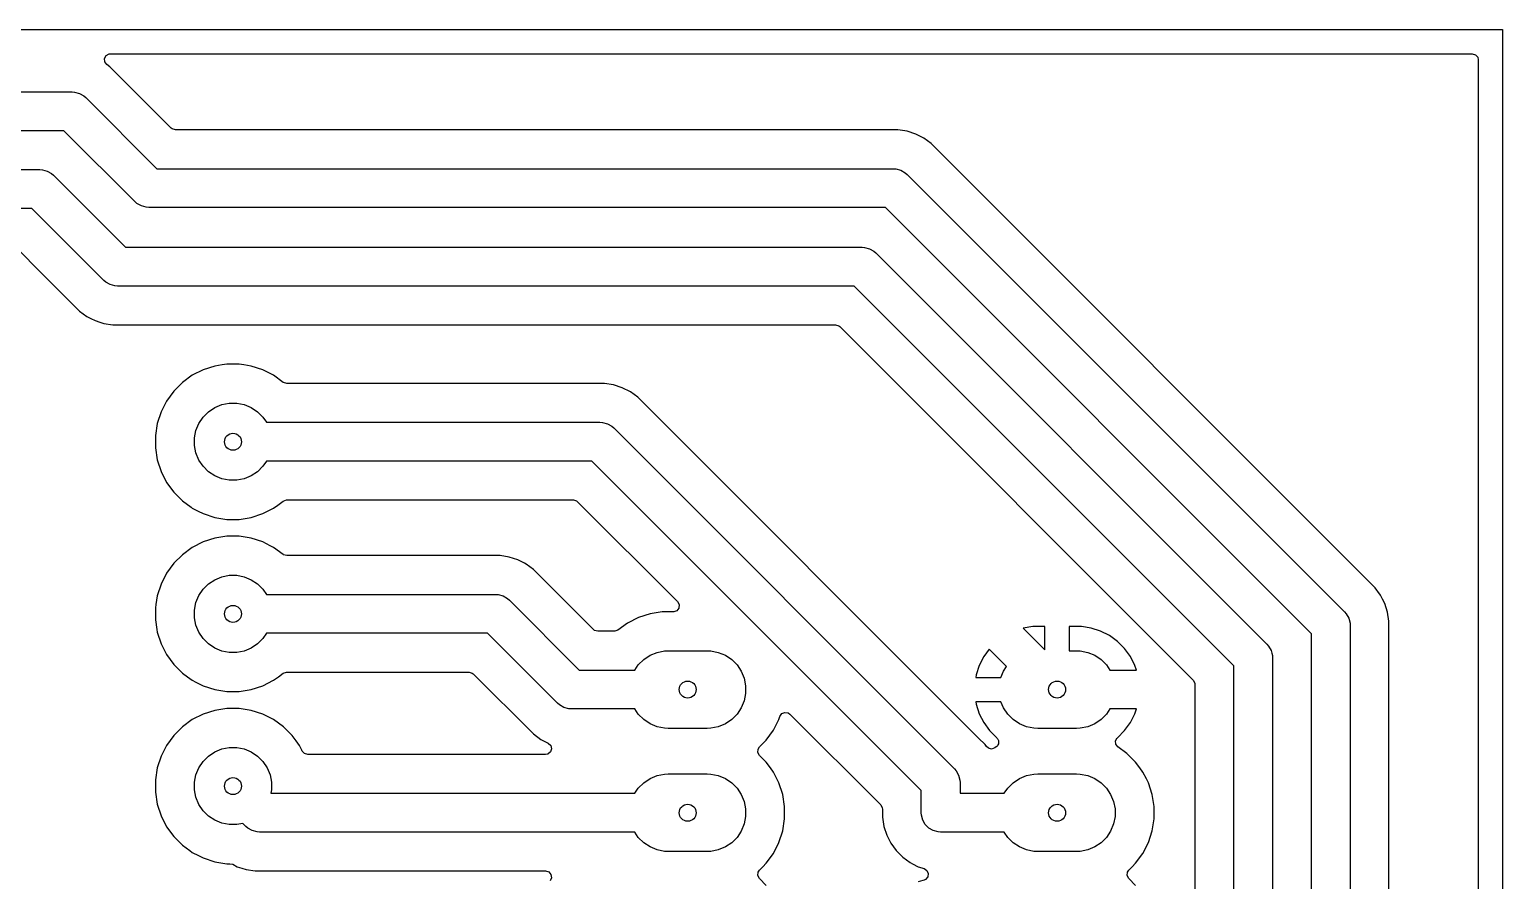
# Model space of a CAD drawing. Extents: x 162.5 to 226, y -124.5 to -51.5.
# Drawn here: x 195.61 to 226, y -69.05 to -51.5 of the extents above; entities that cross this region are included whole.
import ezdxf

# ---------------------------------------------------------------- set-up
doc = ezdxf.new("R2010")
doc.units = 0
doc.layers.add('BLACK', color=7, linetype='CONTINUOUS')

msp = doc.modelspace()

# ---------------------------------------------------------------- linework, layer by layer
at = {"layer": 'BLACK', "linetype": 'CONTINUOUS'}
for p, q in [((162.5, -51.5), (226, -51.5)), ((226, -51.5), (226, -124.5)), ((197.158776, -52.099875), (197.191382, -52.03808)), ((197.164755, -52.169488), (197.158776, -52.099875)), ((197.207421, -52.224818), (197.164755, -52.169488)), ((197.191382, -52.03808), (197.25222, -52.003723)), ((197.27127, -52.271207), (197.207421, -52.224818)), ((197.25222, -52.003723), (197.280306, -52.0005)), ((197.280306, -52.0005), (225.3755, -52.0005)), ((225.3755, -52.0005), (225.442539, -52.020185)), ((225.442539, -52.020185), (225.488294, -52.072989)), ((225.488294, -52.072989), (225.4995, -52.1245)), ((225.4995, -52.1245), (225.4995, -123.8755)), ((197.271276, -52.271212), (197.27127, -52.271207)), ((198.533344, -53.533281), (197.271276, -52.271212)), ((195.1622, -52.7869), (196.4892, -52.7869)), ((196.4892, -52.7869), (196.54141, -52.790322)), ((196.54141, -52.790322), (196.642274, -52.817348)), ((196.642274, -52.817348), (196.732705, -52.869559)), ((196.732705, -52.869559), (196.772043, -52.904057)), ((196.772043, -52.904057), (198.238086, -54.3701)), ((196.323514, -53.5869), (195.1622, -53.5869)), ((197.789557, -55.052943), (196.323514, -53.5869)), ((198.553986, -53.549915), (198.533344, -53.533281)), ((198.621025, -53.5696), (198.553986, -53.549915)), ((213.527881, -53.5696), (198.621025, -53.5696)), ((213.527886, -53.5696), (213.527881, -53.5696)), ((213.714518, -53.599159), (213.527886, -53.5696)), ((213.894236, -53.657554), (213.714518, -53.599159)), ((214.062599, -53.74334), (213.894236, -53.657554)), ((214.215474, -53.85441), (214.062599, -53.74334)), ((214.215476, -53.854412), (214.215474, -53.85441)), ((223.372393, -63.011329), (214.215476, -53.854412)), ((189.6767, -54.3886), (195.8257, -54.3886)), ((195.8257, -54.3886), (195.87791, -54.392022)), ((195.87791, -54.392022), (195.978774, -54.419048)), ((198.238086, -54.3701), (213.4334, -54.3701)), ((213.4334, -54.3701), (213.48561, -54.373522)), ((213.48561, -54.373522), (213.586474, -54.400548)), ((195.978774, -54.419048), (196.069205, -54.471259)), ((196.069205, -54.471259), (196.108543, -54.505757)), ((196.108543, -54.505757), (197.046743, -55.443957)), ((213.586474, -54.400548), (213.676905, -54.452759)), ((213.676905, -54.452759), (213.716243, -54.487257)), ((213.716243, -54.487257), (222.739543, -63.510557)), ((195.660014, -55.1886), (189.842385, -55.1886)), ((196.481057, -56.009643), (195.660014, -55.1886)), ((197.828895, -55.087441), (197.789557, -55.052943)), ((197.919326, -55.139652), (197.828895, -55.087441)), ((198.02019, -55.166678), (197.919326, -55.139652)), ((198.0724, -55.1701), (198.02019, -55.166678)), ((213.267714, -55.1701), (198.0724, -55.1701)), ((222.0567, -63.959086), (213.267714, -55.1701)), ((197.046743, -55.443957), (197.593085, -55.9903)), ((195.364755, -56.025419), (195.848209, -56.508873)), ((197.144558, -56.673143), (196.481057, -56.009643)), ((197.593085, -55.9903), (212.7884, -55.9903)), ((212.7884, -55.9903), (212.84061, -55.993722)), ((212.84061, -55.993722), (212.941474, -56.020748)), ((212.941474, -56.020748), (213.031905, -56.072959)), ((213.031905, -56.072959), (213.071243, -56.107457)), ((213.071243, -56.107457), (221.137843, -64.174057)), ((195.848209, -56.508873), (195.84821, -56.508874)), ((195.84821, -56.508874), (196.645327, -57.30599)), ((197.183895, -56.707641), (197.144558, -56.673143)), ((197.274326, -56.759852), (197.183895, -56.707641)), ((197.37519, -56.786878), (197.274326, -56.759852)), ((197.4274, -56.7903), (197.37519, -56.786878)), ((212.622714, -56.7903), (197.4274, -56.7903)), ((220.455, -64.622586), (212.622714, -56.7903)), ((196.645327, -57.30599), (196.798201, -57.41706)), ((196.798201, -57.41706), (196.877747, -57.45759)), ((196.877747, -57.45759), (196.966563, -57.502845)), ((196.966563, -57.502845), (196.966565, -57.502845)), ((196.966565, -57.502845), (196.966568, -57.502847)), ((196.966568, -57.502847), (197.062897, -57.534146)), ((197.062897, -57.534146), (197.146281, -57.56124)), ((197.146281, -57.56124), (197.332914, -57.5908)), ((197.332914, -57.5908), (197.332919, -57.5908)), ((197.332919, -57.5908), (197.521882, -57.5908)), ((197.521882, -57.5908), (212.239774, -57.5908)), ((212.239774, -57.5908), (212.306813, -57.610485)), ((212.306813, -57.610485), (212.327455, -57.627119)), ((212.327455, -57.627119), (219.618181, -64.917845)), ((198.971151, -58.631132), (198.76735, -58.779201)), ((199.195616, -58.51676), (198.971151, -58.631132)), ((199.435214, -58.43891), (199.195616, -58.51676)), ((199.58807, -58.4147), (199.435214, -58.43891)), ((199.684038, -58.3995), (199.58807, -58.4147)), ((199.935962, -58.3995), (199.684038, -58.3995)), ((200.03193, -58.4147), (199.935962, -58.3995)), ((200.184785, -58.43891), (200.03193, -58.4147)), ((200.424383, -58.51676), (200.184785, -58.43891)), ((200.578747, -58.595413), (200.424383, -58.51676)), ((200.648845, -58.63113), (200.578747, -58.595413)), ((200.648847, -58.631131), (200.648845, -58.63113)), ((200.648848, -58.631132), (200.648847, -58.631131)), ((200.847993, -58.775818), (200.648848, -58.631132)), ((198.767345, -58.779205), (198.589205, -58.957345)), ((198.76735, -58.779201), (198.767345, -58.779205)), ((200.853839, -58.779815), (200.847993, -58.775818)), ((200.920878, -58.7995), (200.853839, -58.779815)), ((207.474781, -58.7995), (200.920878, -58.7995)), ((207.474786, -58.7995), (207.474781, -58.7995)), ((207.661418, -58.829059), (207.474786, -58.7995)), ((207.841136, -58.887454), (207.661418, -58.829059)), ((208.009499, -58.97324), (207.841136, -58.887454)), ((198.441132, -59.161151), (198.32676, -59.385616)), ((198.589201, -58.95735), (198.441132, -59.161151)), ((198.589205, -58.957345), (198.589201, -58.95735)), ((199.432883, -59.294463), (199.577772, -59.234448)), ((199.577772, -59.234448), (199.731586, -59.203852)), ((199.731586, -59.203852), (199.888414, -59.203852)), ((199.888414, -59.203852), (200.042228, -59.234448)), ((200.042228, -59.234448), (200.187117, -59.294463)), ((208.162374, -59.08431), (208.009499, -58.97324)), ((215.190373, -66.11231), (208.162374, -59.08431)), ((198.32676, -59.385616), (198.24891, -59.625214)), ((199.104463, -59.622883), (199.191592, -59.492485)), ((199.191592, -59.492485), (199.302485, -59.381592)), ((199.302485, -59.381592), (199.432883, -59.294463)), ((200.187117, -59.294463), (200.317515, -59.381592)), ((200.317515, -59.381592), (200.428408, -59.492485)), ((200.428408, -59.492485), (200.500247, -59.6)), ((198.24891, -59.625214), (198.2095, -59.874038)), ((199.013852, -59.921586), (199.044448, -59.767772)), ((199.044448, -59.767772), (199.104463, -59.622883)), ((200.500247, -59.6), (207.3803, -59.6)), ((207.3803, -59.6), (207.43251, -59.603422)), ((207.43251, -59.603422), (207.533374, -59.630448)), ((207.533374, -59.630448), (207.623805, -59.682659)), ((207.623805, -59.682659), (207.663143, -59.717157)), ((207.663143, -59.717157), (214.691143, -66.745157)), ((198.2095, -59.874038), (198.2095, -60.125961)), ((198.2095, -60.125961), (198.24891, -60.374785)), ((199.013852, -60.078414), (199.013852, -59.921586)), ((199.044448, -60.232228), (199.013852, -60.078414)), ((198.24891, -60.374785), (198.32676, -60.614383)), ((199.104463, -60.377117), (199.044448, -60.232228)), ((199.191592, -60.507515), (199.104463, -60.377117)), ((200.500247, -60.4), (200.428408, -60.507515)), ((207.214614, -60.4), (200.500247, -60.4)), ((214.0083, -67.193686), (207.214614, -60.4)), ((198.32676, -60.614383), (198.441132, -60.838848)), ((199.302485, -60.618408), (199.191592, -60.507515)), ((199.432883, -60.705537), (199.302485, -60.618408)), ((199.577772, -60.765552), (199.432883, -60.705537)), ((199.731586, -60.796148), (199.577772, -60.765552)), ((200.042228, -60.765552), (199.888414, -60.796148)), ((200.187117, -60.705537), (200.042228, -60.765552)), ((200.317515, -60.618408), (200.187117, -60.705537)), ((200.428408, -60.507515), (200.317515, -60.618408)), ((198.441132, -60.838848), (198.589201, -61.042649)), ((198.589201, -61.042649), (198.589205, -61.042654)), ((198.589205, -61.042654), (198.767345, -61.220794)), ((199.888414, -60.796148), (199.731586, -60.796148)), ((198.767345, -61.220794), (198.76735, -61.220798)), ((198.76735, -61.220798), (198.945117, -61.349952)), ((198.945117, -61.349952), (198.971155, -61.36887)), ((198.971155, -61.36887), (199.088898, -61.428863)), ((200.424379, -61.483241), (200.648845, -61.36887)), ((200.648845, -61.36887), (200.732168, -61.308331)), ((200.732168, -61.308331), (200.847993, -61.224182)), ((200.847993, -61.224182), (200.913799, -61.200702)), ((200.913799, -61.200702), (200.920878, -61.2005)), ((200.920878, -61.2005), (206.831674, -61.2005)), ((206.831674, -61.2005), (206.898713, -61.220185)), ((206.898713, -61.220185), (206.919355, -61.236819)), ((206.919355, -61.236819), (208.980355, -63.297819)), ((199.088898, -61.428863), (199.195616, -61.483239)), ((199.195616, -61.483239), (199.195618, -61.483239)), ((199.195618, -61.483239), (199.195621, -61.483241)), ((199.195621, -61.483241), (199.435215, -61.56109)), ((199.435215, -61.56109), (199.684038, -61.6005)), ((199.684038, -61.6005), (199.684039, -61.6005)), ((199.684039, -61.6005), (199.935961, -61.6005)), ((199.935961, -61.6005), (199.935962, -61.6005)), ((199.935962, -61.6005), (200.184785, -61.56109)), ((200.184785, -61.56109), (200.424379, -61.483241)), ((199.435214, -61.98891), (199.195616, -62.06676)), ((199.559626, -61.969205), (199.435214, -61.98891)), ((199.684038, -61.9495), (199.559626, -61.969205)), ((199.935962, -61.9495), (199.684038, -61.9495)), ((200.184785, -61.98891), (199.935962, -61.9495)), ((200.424383, -62.06676), (200.184785, -61.98891)), ((198.971151, -62.181132), (198.76735, -62.329201)), ((199.195616, -62.06676), (198.971151, -62.181132)), ((200.578747, -62.145413), (200.424383, -62.06676)), ((200.648845, -62.18113), (200.578747, -62.145413)), ((200.648847, -62.181131), (200.648845, -62.18113)), ((200.648848, -62.181132), (200.648847, -62.181131)), ((200.847993, -62.325818), (200.648848, -62.181132)), ((198.589201, -62.50735), (198.441132, -62.711151)), ((198.589205, -62.507345), (198.589201, -62.50735)), ((198.767345, -62.329205), (198.589205, -62.507345)), ((198.76735, -62.329201), (198.767345, -62.329205)), ((200.853839, -62.329815), (200.847993, -62.325818)), ((200.920878, -62.3495), (200.853839, -62.329815)), ((205.322781, -62.3495), (200.920878, -62.3495)), ((205.322786, -62.3495), (205.322781, -62.3495)), ((205.509418, -62.379059), (205.322786, -62.3495)), ((205.689136, -62.437454), (205.509418, -62.379059)), ((205.826313, -62.50735), (205.689136, -62.437454)), ((205.857499, -62.52324), (205.826313, -62.50735)), ((206.010374, -62.63431), (205.857499, -62.52324)), ((198.441132, -62.711151), (198.32676, -62.935616)), ((199.302485, -62.931592), (199.432883, -62.844463)), ((199.432883, -62.844463), (199.577772, -62.784448)), ((199.577772, -62.784448), (199.731586, -62.753852)), ((199.731586, -62.753852), (199.888414, -62.753852)), ((199.888414, -62.753852), (200.042228, -62.784448)), ((200.042228, -62.784448), (200.187117, -62.844463)), ((200.187117, -62.844463), (200.317515, -62.931592)), ((206.010376, -62.634312), (206.010374, -62.63431)), ((207.249245, -63.873181), (206.010376, -62.634312)), ((198.24891, -63.175214), (198.219779, -63.359142)), ((198.32676, -62.935616), (198.24891, -63.175214)), ((199.044448, -63.317772), (199.104463, -63.172883)), ((199.104463, -63.172883), (199.191592, -63.042485)), ((199.191592, -63.042485), (199.302485, -62.931592)), ((200.317515, -62.931592), (200.428408, -63.042485)), ((200.428408, -63.042485), (200.500247, -63.15)), ((200.500247, -63.15), (205.2283, -63.15)), ((205.2283, -63.15), (205.28051, -63.153422)), ((205.28051, -63.153422), (205.381374, -63.180448)), ((205.381374, -63.180448), (205.471805, -63.232659)), ((223.406323, -63.058031), (223.372393, -63.011329)), ((223.428943, -63.089166), (223.406323, -63.058031)), ((223.428945, -63.089167), (223.428943, -63.089166)), ((223.428945, -63.089168), (223.428945, -63.089167)), ((223.48346, -63.164201), (223.428945, -63.089168)), ((223.52399, -63.243747), (223.48346, -63.164201)), ((198.219779, -63.359142), (198.2095, -63.424038)), ((198.2095, -63.424038), (198.2095, -63.675962)), ((199.013852, -63.471586), (199.044448, -63.317772)), ((199.013852, -63.628414), (199.013852, -63.471586)), ((205.471805, -63.232659), (205.511143, -63.267157)), ((205.511143, -63.267157), (206.953986, -64.71)), ((208.664038, -63.5095), (208.539626, -63.529205)), ((208.892674, -63.5095), (208.664038, -63.5095)), ((208.90152, -63.509184), (208.892674, -63.5095)), ((208.966984, -63.484767), (208.90152, -63.509184)), ((209.008856, -63.428834), (208.966984, -63.484767)), ((208.980355, -63.297819), (209.01384, -63.359142)), ((209.01384, -63.359142), (209.008856, -63.428834)), ((222.739543, -63.510557), (222.774041, -63.549895)), ((223.569245, -63.332563), (223.52399, -63.243747)), ((223.62764, -63.512281), (223.569245, -63.332563)), ((223.6572, -63.698913), (223.62764, -63.512281)), ((198.2095, -63.675962), (198.240737, -63.873181)), ((199.044448, -63.782228), (199.013852, -63.628414)), ((199.104463, -63.927117), (199.044448, -63.782228)), ((207.951151, -63.741132), (207.752007, -63.885818)), ((208.175616, -63.62676), (207.951151, -63.741132)), ((208.415214, -63.54891), (208.175616, -63.62676)), ((208.539626, -63.529205), (208.415214, -63.54891)), ((216.307683, -63.81), (216.107406, -63.84172)), ((216.56, -63.81), (216.307683, -63.81)), ((216.56, -64.294314), (216.56, -63.81)), ((217.312317, -63.81), (217.06, -63.81)), ((217.06, -63.81), (217.06, -64.31)), ((217.514417, -63.842009), (217.312317, -63.81)), ((222.774041, -63.549895), (222.826252, -63.640326)), ((222.826252, -63.640326), (222.826252, -63.640327)), ((222.826252, -63.640327), (222.853278, -63.74119)), ((222.853278, -63.74119), (222.8567, -63.7934)), ((222.8567, -63.7934), (222.8567, -78.0044)), ((223.6572, -78.098886), (223.6572, -63.698913)), ((198.240737, -63.873181), (198.24891, -63.924785)), ((198.24891, -63.924785), (198.32676, -64.164383)), ((199.191592, -64.057515), (199.104463, -63.927117)), ((199.302485, -64.168408), (199.191592, -64.057515)), ((200.428408, -64.057515), (200.317515, -64.168408)), ((200.500247, -63.95), (200.428408, -64.057515)), ((205.062614, -63.95), (200.500247, -63.95)), ((206.505457, -65.392843), (205.062614, -63.95)), ((207.269887, -63.889815), (207.249245, -63.873181)), ((207.336926, -63.9095), (207.269887, -63.889815)), ((207.679122, -63.9095), (207.336926, -63.9095)), ((207.686201, -63.909298), (207.679122, -63.9095)), ((207.752007, -63.885818), (207.686201, -63.909298)), ((216.107406, -63.84172), (216.56, -64.294314)), ((217.709031, -63.905244), (217.514417, -63.842009)), ((217.891349, -63.99814), (217.709031, -63.905244)), ((218.056895, -64.118417), (217.891349, -63.99814)), ((218.201582, -64.263104), (218.056895, -64.118417)), ((222.0567, -77.838714), (222.0567, -63.959086)), ((198.32676, -64.164383), (198.377062, -64.263105)), ((198.377062, -64.263105), (198.432127, -64.371176)), ((198.432127, -64.371176), (198.441132, -64.388848)), ((198.441132, -64.388848), (198.589201, -64.592649)), ((199.432883, -64.255537), (199.302485, -64.168408)), ((199.577772, -64.315552), (199.432883, -64.255537)), ((199.731586, -64.346148), (199.577772, -64.315552)), ((199.888414, -64.346148), (199.731586, -64.346148)), ((200.042228, -64.315552), (199.888414, -64.346148)), ((200.187117, -64.255537), (200.042228, -64.315552)), ((200.317515, -64.168408), (200.187117, -64.255537)), ((208.282485, -64.491592), (208.412883, -64.404463)), ((208.412883, -64.404463), (208.557772, -64.344448)), ((208.557772, -64.344448), (208.711586, -64.313852)), ((208.711586, -64.313852), (208.79, -64.31)), ((208.79, -64.31), (209.59, -64.31)), ((209.59, -64.31), (209.668414, -64.313852)), ((209.668414, -64.313852), (209.822228, -64.344448)), ((209.822228, -64.344448), (209.967117, -64.404463)), ((209.967117, -64.404463), (210.097515, -64.491592)), ((215.40958, -64.275266), (215.29814, -64.42865)), ((215.769645, -64.635331), (215.40958, -64.275266)), ((217.06, -64.31), (217.21, -64.31)), ((217.21, -64.31), (217.288414, -64.313852)), ((217.288414, -64.313852), (217.442228, -64.344448)), ((217.442228, -64.344448), (217.587117, -64.404463)), ((217.587117, -64.404463), (217.717515, -64.491592)), ((218.201582, -64.263105), (218.201582, -64.263104)), ((218.321859, -64.42865), (218.201582, -64.263105)), ((221.137843, -64.174057), (221.172341, -64.213395)), ((221.172341, -64.213395), (221.224552, -64.303826)), ((221.224552, -64.303826), (221.239063, -64.357984)), ((221.239063, -64.357984), (221.251578, -64.40469)), ((221.251578, -64.40469), (221.255, -64.4569)), ((198.589201, -64.592649), (198.589205, -64.592654)), ((198.589205, -64.592654), (198.767345, -64.770794)), ((206.953986, -64.71), (208.099753, -64.71)), ((208.099753, -64.71), (208.171592, -64.602485)), ((208.171592, -64.602485), (208.282485, -64.491592)), ((210.097515, -64.491592), (210.208408, -64.602485)), ((210.208408, -64.602485), (210.295537, -64.732883)), ((215.205244, -64.61097), (215.142009, -64.805586)), ((215.29814, -64.42865), (215.205244, -64.61097)), ((215.704463, -64.732883), (215.769645, -64.635331)), ((217.717515, -64.491592), (217.828408, -64.602485)), ((217.828408, -64.602485), (217.900247, -64.71)), ((217.900247, -64.71), (218.0109, -64.71)), ((218.0109, -64.71), (218.446932, -64.71)), ((218.414755, -64.61097), (218.321859, -64.42865)), ((218.446932, -64.71), (218.414755, -64.61097)), ((220.455, -76.885614), (220.455, -64.622586)), ((221.255, -64.4569), (221.255, -77.0513)), ((198.767345, -64.770794), (198.76735, -64.770798)), ((198.76735, -64.770798), (198.871418, -64.846407)), ((198.871418, -64.846407), (198.971155, -64.91887)), ((198.971155, -64.91887), (199.043254, -64.955606)), ((199.043254, -64.955606), (199.195616, -65.033239)), ((200.424379, -65.033241), (200.648845, -64.91887)), ((200.648845, -64.91887), (200.748582, -64.846407)), ((200.748582, -64.846407), (200.847993, -64.774182)), ((200.847993, -64.774182), (200.913799, -64.750702)), ((200.913799, -64.750702), (200.920878, -64.7505)), ((200.920878, -64.7505), (204.679674, -64.7505)), ((204.679674, -64.7505), (204.746713, -64.770185)), ((204.746713, -64.770185), (204.767355, -64.786819)), ((204.767355, -64.786819), (206.006226, -66.02569)), ((210.295537, -64.732883), (210.355552, -64.877772)), ((210.355552, -64.877772), (210.386148, -65.031586)), ((210.386148, -65.031586), (210.386148, -65.188414)), ((215.142009, -64.805586), (215.133391, -64.86)), ((215.133391, -64.86), (215.651809, -64.86)), ((215.651809, -64.86), (215.704463, -64.732883)), ((219.618181, -64.917845), (219.651666, -64.979168)), ((219.651666, -64.979168), (219.6545, -65.005526)), ((219.6545, -65.005526), (219.6545, -76.502673)), ((199.195616, -65.033239), (199.195618, -65.033239)), ((199.195618, -65.033239), (199.195621, -65.033241)), ((199.195621, -65.033241), (199.435215, -65.11109)), ((199.435215, -65.11109), (199.684038, -65.1505)), ((199.684038, -65.1505), (199.684039, -65.1505)), ((199.684039, -65.1505), (199.935961, -65.1505)), ((199.935961, -65.1505), (199.935962, -65.1505)), ((199.935962, -65.1505), (200.184785, -65.11109)), ((200.184785, -65.11109), (200.424379, -65.033241)), ((210.386148, -65.188414), (210.355552, -65.342228)), ((199.195616, -65.61676), (198.971151, -65.731132)), ((199.435214, -65.53891), (199.195616, -65.61676)), ((199.559626, -65.519205), (199.435214, -65.53891)), ((199.684038, -65.4995), (199.559626, -65.519205)), ((199.935962, -65.4995), (199.684038, -65.4995)), ((200.184785, -65.53891), (199.935962, -65.4995)), ((200.424383, -65.61676), (200.184785, -65.53891)), ((200.578747, -65.695413), (200.424383, -65.61676)), ((206.544795, -65.427341), (206.505457, -65.392843)), ((206.635226, -65.479552), (206.544795, -65.427341)), ((206.73609, -65.506578), (206.635226, -65.479552)), ((206.7883, -65.51), (206.73609, -65.506578)), ((208.099753, -65.51), (206.7883, -65.51)), ((208.171592, -65.617515), (208.099753, -65.51)), ((208.282485, -65.728408), (208.171592, -65.617515)), ((210.208408, -65.617515), (210.097515, -65.728408)), ((210.295537, -65.487117), (210.208408, -65.617515)), ((210.355552, -65.342228), (210.295537, -65.487117)), ((211.092541, -65.664978), (211.131979, -65.607303)), ((211.131979, -65.607303), (211.196337, -65.580105)), ((211.196337, -65.580105), (211.265184, -65.59202)), ((211.265184, -65.59202), (211.298153, -65.615616)), ((211.298153, -65.615616), (213.171481, -67.488944)), ((215.651809, -65.36), (215.133391, -65.36)), ((215.133391, -65.36), (215.142009, -65.414413)), ((215.142009, -65.414413), (215.205244, -65.609029)), ((215.205244, -65.609029), (215.29814, -65.791349)), ((215.704463, -65.487117), (215.651809, -65.36)), ((215.791592, -65.617515), (215.704463, -65.487117)), ((215.902485, -65.728408), (215.791592, -65.617515)), ((217.828408, -65.617515), (217.717515, -65.728408)), ((217.900247, -65.51), (217.828408, -65.617515)), ((218.0109, -65.51), (217.900247, -65.51)), ((218.446932, -65.51), (218.0109, -65.51)), ((218.321859, -65.791349), (218.414755, -65.609029)), ((218.414755, -65.609029), (218.446932, -65.51)), ((198.767345, -65.879205), (198.589205, -66.057345)), ((198.76735, -65.879201), (198.767345, -65.879205)), ((198.971151, -65.731132), (198.76735, -65.879201)), ((200.648845, -65.73113), (200.578747, -65.695413)), ((200.648847, -65.731131), (200.648845, -65.73113)), ((200.648848, -65.731132), (200.648847, -65.731131)), ((200.852649, -65.879201), (200.648848, -65.731132)), ((200.852654, -65.879205), (200.852649, -65.879201)), ((201.030794, -66.057345), (200.852654, -65.879205)), ((208.412883, -65.815537), (208.282485, -65.728408)), ((208.557772, -65.875552), (208.412883, -65.815537)), ((208.711586, -65.906148), (208.557772, -65.875552)), ((208.79, -65.91), (208.711586, -65.906148)), ((209.59, -65.91), (208.79, -65.91)), ((209.668414, -65.906148), (209.59, -65.91)), ((209.822228, -65.875552), (209.668414, -65.906148)), ((209.967117, -65.815537), (209.822228, -65.875552)), ((210.097515, -65.728408), (209.967117, -65.815537)), ((210.95887, -65.948845), (211.073241, -65.724379)), ((211.073241, -65.724379), (211.092541, -65.664978)), ((215.29814, -65.791349), (215.418417, -65.956894)), ((216.032883, -65.815537), (215.902485, -65.728408)), ((216.177772, -65.875552), (216.032883, -65.815537)), ((216.331586, -65.906148), (216.177772, -65.875552)), ((216.41, -65.91), (216.331586, -65.906148)), ((217.21, -65.91), (216.41, -65.91)), ((217.288414, -65.906148), (217.21, -65.91)), ((217.442228, -65.875552), (217.288414, -65.906148)), ((217.587117, -65.815537), (217.442228, -65.875552)), ((217.717515, -65.728408), (217.587117, -65.815537)), ((218.201582, -65.956894), (218.321859, -65.791349)), ((198.589201, -66.05735), (198.441132, -66.261151)), ((198.589205, -66.057345), (198.589201, -66.05735)), ((201.030798, -66.05735), (201.030794, -66.057345)), ((201.112113, -66.169271), (201.030798, -66.05735)), ((201.17887, -66.261155), (201.112113, -66.169271)), ((206.006226, -66.02569), (206.159101, -66.13676)), ((206.159101, -66.13676), (206.190295, -66.152654)), ((206.190295, -66.152654), (206.312685, -66.215015)), ((206.312685, -66.215015), (206.363481, -66.26299)), ((210.67113, -66.292319), (210.740902, -66.222547)), ((210.740902, -66.222547), (210.810793, -66.152656)), ((210.810793, -66.152656), (210.95887, -65.948845)), ((215.32399, -66.245927), (215.190373, -66.11231)), ((215.353238, -66.286184), (215.32399, -66.245927)), ((215.418417, -65.956894), (215.418417, -65.956895)), ((215.418417, -65.956895), (215.566552, -66.10503)), ((215.566552, -66.10503), (215.565204, -66.106377)), ((215.565204, -66.106377), (215.573589, -66.119216)), ((215.573589, -66.119216), (215.589928, -66.136028)), ((215.599489, -66.227957), (215.58696, -66.247769)), ((215.589928, -66.136028), (215.592338, -66.147925)), ((215.592338, -66.147925), (215.598977, -66.15809)), ((215.598977, -66.15809), (215.599148, -66.181532)), ((215.599148, -66.181532), (215.603804, -66.204506)), ((215.603804, -66.204506), (215.5994, -66.215818)), ((215.5994, -66.215818), (215.599489, -66.227957)), ((218.01821, -66.169271), (218.050816, -66.107476)), ((218.024189, -66.238884), (218.01821, -66.169271)), ((218.066855, -66.294214), (218.024189, -66.238884)), ((218.050816, -66.107476), (218.053784, -66.104693)), ((218.053784, -66.104693), (218.201582, -65.956895)), ((218.201582, -65.956895), (218.201582, -65.956894)), ((198.32676, -66.485616), (198.24891, -66.725214)), ((198.441132, -66.261151), (198.32676, -66.485616)), ((199.191592, -66.592485), (199.302485, -66.481592)), ((199.302485, -66.481592), (199.432883, -66.394463)), ((199.432883, -66.394463), (199.577772, -66.334448)), ((199.577772, -66.334448), (199.731586, -66.303852)), ((199.731586, -66.303852), (199.888414, -66.303852)), ((199.888414, -66.303852), (200.042228, -66.334448)), ((200.042228, -66.334448), (200.187117, -66.394463)), ((200.187117, -66.394463), (200.317515, -66.481592)), ((200.317515, -66.481592), (200.428408, -66.592485)), ((201.229093, -66.359724), (201.17887, -66.261155)), ((201.240339, -66.381795), (201.229093, -66.359724)), ((201.283785, -66.429815), (201.240339, -66.381795)), ((201.350824, -66.4495), (201.283785, -66.429815)), ((206.25639, -66.4495), (201.350824, -66.4495)), ((206.303023, -66.440397), (206.25639, -66.4495)), ((206.357739, -66.396946), (206.303023, -66.440397)), ((206.380276, -66.330811), (206.357739, -66.396946)), ((206.363481, -66.26299), (206.380276, -66.330811)), ((210.637645, -66.406358), (210.642629, -66.336666)), ((210.67113, -66.467681), (210.637645, -66.406358)), ((210.642629, -66.336666), (210.67113, -66.292319)), ((210.810794, -66.607345), (210.67113, -66.467681)), ((215.392581, -66.321271), (215.353238, -66.286184)), ((215.460635, -66.337096), (215.392581, -66.321271)), ((215.526441, -66.313615), (215.460635, -66.337096)), ((215.553145, -66.294213), (215.526441, -66.313615)), ((215.562147, -66.287011), (215.553145, -66.294213)), ((215.564683, -66.282999), (215.562147, -66.287011)), ((215.578456, -66.269615), (215.564683, -66.282999)), ((215.58696, -66.247769), (215.578456, -66.269615)), ((218.252649, -66.429201), (218.066855, -66.294214)), ((218.252654, -66.429205), (218.252649, -66.429201)), ((218.430794, -66.607345), (218.252654, -66.429205)), ((198.24891, -66.725214), (198.2095, -66.974038)), ((199.044448, -66.867772), (199.104463, -66.722883)), ((199.104463, -66.722883), (199.191592, -66.592485)), ((200.428408, -66.592485), (200.515537, -66.722883)), ((200.515537, -66.722883), (200.575552, -66.867772)), ((208.557772, -66.884448), (208.711586, -66.853852)), ((208.711586, -66.853852), (208.79, -66.85)), ((208.79, -66.85), (209.59, -66.85)), ((209.59, -66.85), (209.668414, -66.853852)), ((209.668414, -66.853852), (209.822228, -66.884448)), ((210.810798, -66.60735), (210.810794, -66.607345)), ((210.896431, -66.725215), (210.810798, -66.60735)), ((210.95887, -66.811155), (210.896431, -66.725215)), ((211.031747, -66.954184), (210.95887, -66.811155)), ((214.691143, -66.745157), (214.725641, -66.784495)), ((214.725641, -66.784495), (214.777852, -66.874926)), ((216.177772, -66.884448), (216.331586, -66.853852)), ((216.331586, -66.853852), (216.41, -66.85)), ((216.41, -66.85), (217.21, -66.85)), ((217.21, -66.85), (217.288414, -66.853852)), ((217.288414, -66.853852), (217.442228, -66.884448)), ((218.430798, -66.60735), (218.430794, -66.607345)), ((218.516431, -66.725215), (218.430798, -66.60735)), ((218.57887, -66.811155), (218.516431, -66.725215)), ((218.651747, -66.954184), (218.57887, -66.811155)), ((198.2095, -66.974038), (198.2095, -67.225961)), ((199.013852, -67.021586), (199.044448, -66.867772)), ((199.013852, -67.178414), (199.013852, -67.021586)), ((200.575552, -66.867772), (200.606148, -67.021586)), ((200.606148, -67.021586), (200.606148, -67.178414)), ((208.099753, -67.25), (208.171592, -67.142485)), ((208.171592, -67.142485), (208.282485, -67.031592)), ((208.282485, -67.031592), (208.412883, -66.944463)), ((208.412883, -66.944463), (208.557772, -66.884448)), ((209.822228, -66.884448), (209.967117, -66.944463)), ((209.967117, -66.944463), (210.097515, -67.031592)), ((210.097515, -67.031592), (210.208408, -67.142485)), ((210.208408, -67.142485), (210.295537, -67.272883)), ((211.073239, -67.035616), (211.031747, -66.954184)), ((211.073239, -67.035618), (211.073239, -67.035616)), ((211.073241, -67.035621), (211.073239, -67.035618)), ((211.15109, -67.275215), (211.073241, -67.035621)), ((214.777852, -66.874926), (214.777852, -66.874927)), ((214.777852, -66.874927), (214.804878, -66.97579)), ((214.804878, -66.97579), (214.8083, -67.028)), ((214.8083, -67.028), (214.8083, -67.25)), ((215.719753, -67.25), (215.791592, -67.142485)), ((215.791592, -67.142485), (215.902485, -67.031592)), ((215.902485, -67.031592), (216.032883, -66.944463)), ((216.032883, -66.944463), (216.177772, -66.884448)), ((217.442228, -66.884448), (217.587117, -66.944463)), ((217.587117, -66.944463), (217.717515, -67.031592)), ((217.717515, -67.031592), (217.828408, -67.142485)), ((217.828408, -67.142485), (217.915537, -67.272883)), ((218.693239, -67.035616), (218.651747, -66.954184)), ((218.693239, -67.035618), (218.693239, -67.035616)), ((218.693241, -67.035621), (218.693239, -67.035618)), ((218.77109, -67.275215), (218.693241, -67.035621)), ((198.2095, -67.225961), (198.24891, -67.474785)), ((199.044448, -67.332228), (199.013852, -67.178414)), ((199.104463, -67.477117), (199.044448, -67.332228)), ((200.606148, -67.178414), (200.591908, -67.25)), ((200.591908, -67.25), (208.099753, -67.25)), ((210.295537, -67.272883), (210.355552, -67.417772)), ((210.355552, -67.417772), (210.386148, -67.571586)), ((211.1905, -67.524038), (211.15109, -67.275215)), ((214.0083, -67.65), (214.0083, -67.193686)), ((214.8083, -67.25), (215.719753, -67.25)), ((217.915537, -67.272883), (217.975552, -67.417772)), ((217.975552, -67.417772), (218.006148, -67.571586)), ((218.8105, -67.524038), (218.77109, -67.275215)), ((198.24891, -67.474785), (198.32676, -67.714383)), ((198.32676, -67.714383), (198.398884, -67.855932)), ((199.191592, -67.607515), (199.104463, -67.477117)), ((199.302485, -67.718408), (199.191592, -67.607515)), ((199.432883, -67.805537), (199.302485, -67.718408)), ((210.386148, -67.728414), (210.355552, -67.882228)), ((210.386148, -67.571586), (210.386148, -67.728414)), ((211.1905, -67.775962), (211.1905, -67.524038)), ((213.171481, -67.488944), (213.204966, -67.550267)), ((213.204966, -67.550267), (213.2078, -67.576625)), ((213.2078, -67.576625), (213.2078, -67.744486)), ((213.2078, -67.744486), (213.237359, -67.931118)), ((214.011722, -67.70221), (214.0083, -67.65)), ((214.038748, -67.803073), (214.011722, -67.70221)), ((218.006148, -67.728414), (217.975552, -67.882228)), ((218.006148, -67.571586), (218.006148, -67.728414)), ((218.8105, -67.775962), (218.8105, -67.524038)), ((198.398884, -67.855932), (198.437327, -67.931382)), ((198.437327, -67.931382), (198.441132, -67.938848)), ((198.441132, -67.938848), (198.589201, -68.142649)), ((199.577772, -67.865552), (199.432883, -67.805537)), ((199.731586, -67.896148), (199.577772, -67.865552)), ((199.888414, -67.896148), (199.731586, -67.896148)), ((200.015236, -67.870921), (199.888414, -67.896148)), ((200.077157, -67.932842), (200.015236, -67.870921)), ((200.116495, -67.967341), (200.077157, -67.932842)), ((200.206927, -68.019552), (200.116495, -67.967341)), ((200.30779, -68.046578), (200.206927, -68.019552)), ((200.36, -68.05), (200.30779, -68.046578)), ((208.099753, -68.05), (200.36, -68.05)), ((208.171592, -68.157515), (208.099753, -68.05)), ((210.295537, -68.027117), (210.208408, -68.157515)), ((210.355552, -67.882228), (210.295537, -68.027117)), ((211.073241, -68.264379), (211.15109, -68.024785)), ((211.15109, -68.024785), (211.1905, -67.775962)), ((213.237359, -67.931118), (213.295754, -68.110836)), ((214.090959, -67.893505), (214.038748, -67.803073)), ((214.164795, -67.967341), (214.090959, -67.893505)), ((214.255227, -68.019552), (214.164795, -67.967341)), ((214.35609, -68.046578), (214.255227, -68.019552)), ((214.4083, -68.05), (214.35609, -68.046578)), ((215.719753, -68.05), (214.4083, -68.05)), ((215.791592, -68.157515), (215.719753, -68.05)), ((217.915537, -68.027117), (217.828408, -68.157515)), ((217.975552, -67.882228), (217.915537, -68.027117)), ((218.693241, -68.264379), (218.77109, -68.024785)), ((218.77109, -68.024785), (218.8105, -67.775962)), ((198.589201, -68.142649), (198.589205, -68.142654)), ((198.589205, -68.142654), (198.767345, -68.320794)), ((198.767345, -68.320794), (198.76735, -68.320798)), ((198.76735, -68.320798), (198.920511, -68.432075)), ((208.282485, -68.268408), (208.171592, -68.157515)), ((208.412883, -68.355537), (208.282485, -68.268408)), ((208.557772, -68.415552), (208.412883, -68.355537)), ((209.967117, -68.355537), (209.822228, -68.415552)), ((210.097515, -68.268408), (209.967117, -68.355537)), ((210.208408, -68.157515), (210.097515, -68.268408)), ((210.95887, -68.488845), (211.073241, -68.264379)), ((213.295754, -68.110836), (213.359758, -68.23645)), ((213.359758, -68.23645), (213.38154, -68.279199)), ((213.38154, -68.279199), (213.49261, -68.432073)), ((215.902485, -68.268408), (215.791592, -68.157515)), ((216.032883, -68.355537), (215.902485, -68.268408)), ((216.177772, -68.415552), (216.032883, -68.355537)), ((217.587117, -68.355537), (217.442228, -68.415552)), ((217.717515, -68.268408), (217.587117, -68.355537)), ((217.828408, -68.157515), (217.717515, -68.268408)), ((218.57887, -68.488845), (218.693241, -68.264379)), ((198.920511, -68.432075), (198.971155, -68.46887)), ((198.971155, -68.46887), (199.098525, -68.533768)), ((199.098525, -68.533768), (199.195616, -68.583239)), ((199.195616, -68.583239), (199.195618, -68.583239)), ((199.195618, -68.583239), (199.195621, -68.583241)), ((199.195621, -68.583241), (199.435215, -68.66109)), ((199.435215, -68.66109), (199.684038, -68.7005)), ((208.711586, -68.446148), (208.557772, -68.415552)), ((208.79, -68.45), (208.711586, -68.446148)), ((209.59, -68.45), (208.79, -68.45)), ((209.668414, -68.446148), (209.59, -68.45)), ((209.822228, -68.415552), (209.668414, -68.446148)), ((210.810793, -68.692656), (210.95887, -68.488845)), ((213.49261, -68.432073), (213.626227, -68.56569)), ((213.626227, -68.56569), (213.779101, -68.67676)), ((213.779101, -68.67676), (213.825694, -68.7005)), ((216.331586, -68.446148), (216.177772, -68.415552)), ((216.41, -68.45), (216.331586, -68.446148)), ((217.21, -68.45), (216.41, -68.45)), ((217.288414, -68.446148), (217.21, -68.45)), ((217.442228, -68.415552), (217.288414, -68.446148)), ((218.430793, -68.692656), (218.57887, -68.488845)), ((199.684038, -68.7005), (199.747624, -68.7005)), ((199.747624, -68.7005), (199.803919, -68.714015)), ((199.803919, -68.714015), (199.899163, -68.762545)), ((199.899163, -68.762545), (199.899165, -68.762545)), ((199.899165, -68.762545), (199.899168, -68.762547)), ((199.899168, -68.762547), (199.995497, -68.793846)), ((199.995497, -68.793846), (200.078881, -68.82094)), ((200.078881, -68.82094), (200.265514, -68.8505)), ((200.265514, -68.8505), (200.265519, -68.8505)), ((200.265519, -68.8505), (206.25639, -68.8505)), ((206.25639, -68.8505), (206.323429, -68.870185)), ((206.323429, -68.870185), (206.369184, -68.922989)), ((206.369184, -68.922989), (206.379128, -68.992147)), ((210.637645, -68.946358), (210.642629, -68.876666)), ((210.67113, -69.007681), (210.637645, -68.946358)), ((210.642629, -68.876666), (210.67113, -68.832319)), ((210.67113, -68.832319), (210.740904, -68.762545)), ((210.740904, -68.762545), (210.810793, -68.692656)), ((213.825694, -68.7005), (213.947463, -68.762545)), ((213.947463, -68.762545), (213.947465, -68.762545)), ((213.947465, -68.762545), (213.947468, -68.762547)), ((213.947468, -68.762547), (214.069104, -68.802069)), ((214.069104, -68.802069), (214.126779, -68.841507)), ((214.142062, -68.974712), (214.094818, -69.026188)), ((214.126779, -68.841507), (214.153977, -68.905866)), ((214.153977, -68.905866), (214.142062, -68.974712)), ((218.257645, -68.946358), (218.262629, -68.876666)), ((218.29113, -69.007681), (218.257645, -68.946358)), ((218.262629, -68.876666), (218.29113, -68.832319)), ((218.29113, -68.832319), (218.360904, -68.762545)), ((218.360904, -68.762545), (218.430793, -68.692656)), ((206.379128, -68.992147), (206.350103, -69.055703)), ((210.810794, -69.147345), (210.67113, -69.007681)), ((214.04346, -69.046263), (213.947463, -69.077454)), ((214.069105, -69.03793), (214.04346, -69.046263)), ((214.094818, -69.026188), (214.069105, -69.03793)), ((218.430794, -69.147345), (218.29113, -69.007681))]:
    msp.add_line(p, q, dxfattribs=at)
at = {"layer": 'BLACK'}
for centre in [(199.81, -60), (199.81, -63.55), (209.19, -65.11), (216.81, -65.11), (199.81, -67.1), (209.19, -67.65), (216.81, -67.65)]:
    msp.add_circle(centre, 0.175, dxfattribs=at)
at = {"layer": 'WHITE'}
for centre in [(199.81, -60), (199.81, -63.55), (209.19, -65.11), (216.81, -65.11), (199.81, -67.1), (209.19, -67.65), (216.81, -67.65)]:
    msp.add_circle(centre, 0.175, dxfattribs=at)

doc.saveas('drawing.dxf')
